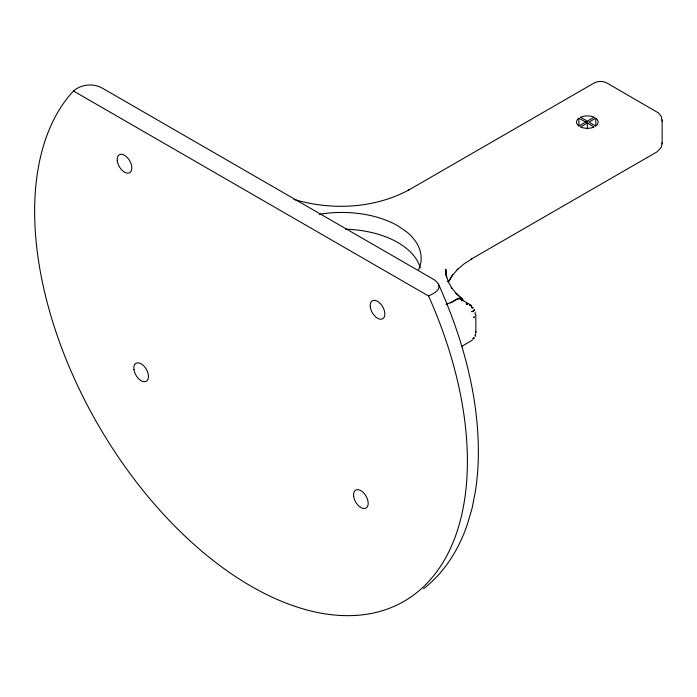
<?xml version="1.0" encoding="UTF-8"?>
<svg xmlns="http://www.w3.org/2000/svg" width="697" height="697" viewBox="0 0 697 697"><rect width="100%" height="100%" fill="white"/><g stroke="black" fill="none" stroke-linecap="round" stroke-linejoin="round"><path stroke-width="1.05" d="M471.407 259.014L657.384 151.641L661.314 147.285L662.15 142.711M662.15 121.104L661.314 116.521L658.491 112.923L606.73 82.926C602.914 80.922 598.07 80.922 594.245 82.926L408.268 190.298M475.52 335.03L475.554 333.968L475.188 336.189L475.511 334.09M471.642 306.732L471.555 307.403L471.242 305.626L469.551 304.877L470.85 305.269L471.547 306.654M472.906 308.083C469.456 306.567 476.051 307.882 471.46 307.821M445.914 275.576L445.81 269.234L446.611 277.319L446.211 275.263L448.476 282.215L447.997 281.309L451.83 288.061L451.203 287.312L457.136 294.474L456.544 293.768L462.634 299.44L463.008 300.198L462.076 300.921L462.067 298.786C457.885 296.33 453.904 302.01 450.279 303.021M586.525 122.062C589.009 120.834 587.58 123.622 585.933 122.106L586.604 122.306M475.136 314.155L475.188 312.09M445.967 304.415A149.48 86.297 -60 0 0 454.017 300.86L456.883 299.431A8.242 4.757 -60 0 1 461.675 300.119L462.067 298.786M461.675 300.119L462.634 299.44L461.675 300.119L462.198 298.917M474.047 337.984L473.359 339.099M448.354 281.989L452.954 274.435L448.946 281.022M452.397 275.359L457.859 269.086L457.145 269.8L464.019 263.928L472.122 258.604M472.74 311.585L474.465 309.869L472.74 311.585L471.695 311.603L473.42 311.141L474.326 309.817M457.432 298.891L456.883 299.431L457.868 298.656M578.893 118.185L578.466 118.516A10.83 6.256 0 0 0 578.466 125.687L578.893 126.018L585.672 122.106L578.893 118.185L578.893 125.878L579.686 125.373M472.583 339.979L461.388 346.644M423.549 588.712C444.198 572.847 458.487 549.872 466.973 525.494L472.035 508.505L475.52 490.54C480.25 459.34 478.717 427.505 473.611 396.454L473.463 395.487C467.286 359.94 456.335 325.351 442.029 292.261C439.894 287.452 438.317 281.632 433.168 279.14L102.677 88.336C93.52 83.004 81.549 84.076 73.455 90.993A306.018 176.681 60 0 0 107.294 440.121A306.018 176.681 60 0 0 394.729 606.076A306.018 176.681 60 0 0 428.568 296.016C432.541 293.812 441.497 290.501 438.396 284.141M587.344 123.064L580.557 126.976L581.132 127.22A10.83 6.256 0 0 0 593.548 127.22L594.123 126.976L587.344 123.064L587.344 128.832M595.787 118.185L589.009 122.106L595.787 126.018L596.214 125.687A10.83 6.256 0 0 0 596.214 118.516L595.787 118.185L595.787 125.878M408.991 189.88C374.115 208.691 331.519 210.564 293.907 199.438M586.604 121.905L585.933 122.106L586.552 121.984M469.708 305.016L470.85 305.269M460.447 299.057L469.255 304.136M73.455 90.993L428.568 296.016M455.812 293.202L462.137 298.839M471.12 305.521L471.399 306.018M475.816 314.46L475.868 332.687L475.868 331.859M662.15 119.919L662.15 143.896M345.564 229.208A79.327 45.802 0 0 1 420.23 267.997M418.453 270.087A79.327 45.802 0 0 0 406.813 231.97L397.917 225.854A79.327 45.802 0 0 0 319.252 214.327M473.01 338.594L473.943 337.923L473.01 338.594M474.256 316.935L473.429 317.483L474.256 316.935M594.123 117.227L587.344 121.139L580.557 117.227L581.132 116.983A10.83 6.256 0 0 1 593.548 116.983L594.123 117.227M466.31 303.909L466.737 304.258L466.31 303.909M467.243 303.718L467.574 304.04L467.243 303.718M468.114 303.735L468.114 303.735M470.187 304.833L469.569 304.397L470.187 304.833M470.588 305.425L470.118 305.016L470.588 305.425M353.658 496.403A10.359 5.977 60 0 0 365.577 508.296A10.359 5.977 60 0 0 363.372 492.596A10.359 5.977 60 0 0 353.658 496.403M133.946 369.558A10.359 5.977 60 0 0 145.865 381.451A10.359 5.977 60 0 0 143.66 365.751A10.359 5.977 60 0 0 133.946 369.558M117.296 161.016A10.359 5.977 60 0 0 129.215 172.908A10.359 5.977 60 0 0 127.011 157.208A10.359 5.977 60 0 0 117.296 161.016M370.299 307.089A10.359 5.977 60 0 0 382.217 318.982A10.359 5.977 60 0 0 380.022 303.282A10.359 5.977 60 0 0 370.299 307.089"/></g></svg>
